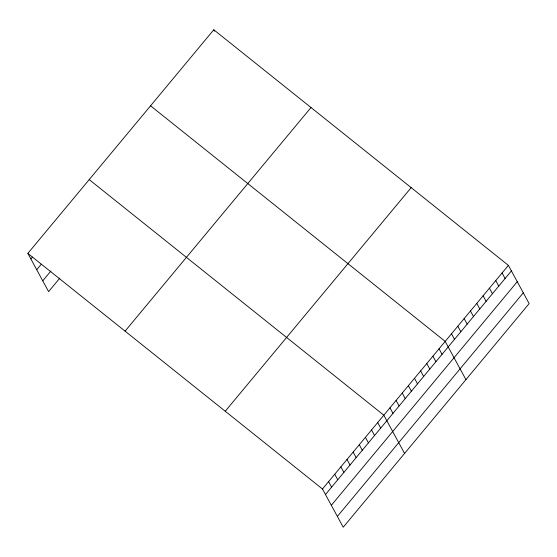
<?xml version="1.0" encoding="UTF-8"?>
<svg xmlns="http://www.w3.org/2000/svg" width="557" height="557" viewBox="0 0 557 557"><rect width="100%" height="100%" fill="white"/><g stroke="black" fill="none" stroke-linecap="round" stroke-linejoin="round"><path stroke-width="0.84" d="M27.85 253.4L213.777 29.779L508.395 265.376L529.15 303.6L343.223 527.221L322.468 488.99L27.85 253.4L48.605 291.624L59.857 278.096M30.858 258.942L32.39 257.097M36.713 269.727L41.315 264.192M42.75 280.839L50.931 271.001M125.074 331.143L311.001 107.529M225.244 411.247L411.17 187.625M322.468 488.99L508.395 265.376M325.476 494.532L511.403 270.911M331.331 505.317L517.258 281.703M337.368 516.43L523.295 292.815M150.564 105.809L445.182 341.406L465.937 379.63M89.204 179.605L383.822 415.195L404.577 453.426M502.073 272.979L505.081 278.514M495.751 280.582L498.759 286.117M489.429 288.185L492.437 293.72M483.107 295.788L486.115 301.323M476.785 303.391L479.793 308.926M470.463 310.994L473.471 316.529M464.141 318.597L467.149 324.132M457.819 326.2L460.827 331.735M451.504 333.803L454.512 339.338M439.041 348.786L442.049 354.322M432.907 356.16L435.915 361.702M426.773 363.54L429.781 369.082M420.639 370.92L423.647 376.462M414.499 378.3L417.506 383.843M408.365 385.681L411.372 391.223M213.777 29.779L214.529 31.164M402.231 393.061L405.238 398.603M396.097 400.441L399.104 405.976M389.963 407.821L392.97 413.357M377.688 422.575L380.696 428.117M371.554 429.955L374.562 435.497M365.42 437.336L368.428 442.878M359.279 444.716L362.287 450.258M353.145 452.096L356.153 457.638M347.011 459.476L350.019 465.011M340.877 466.857L343.885 472.392M334.736 474.237L337.744 479.772M328.602 481.61L331.61 487.152"/></g></svg>
